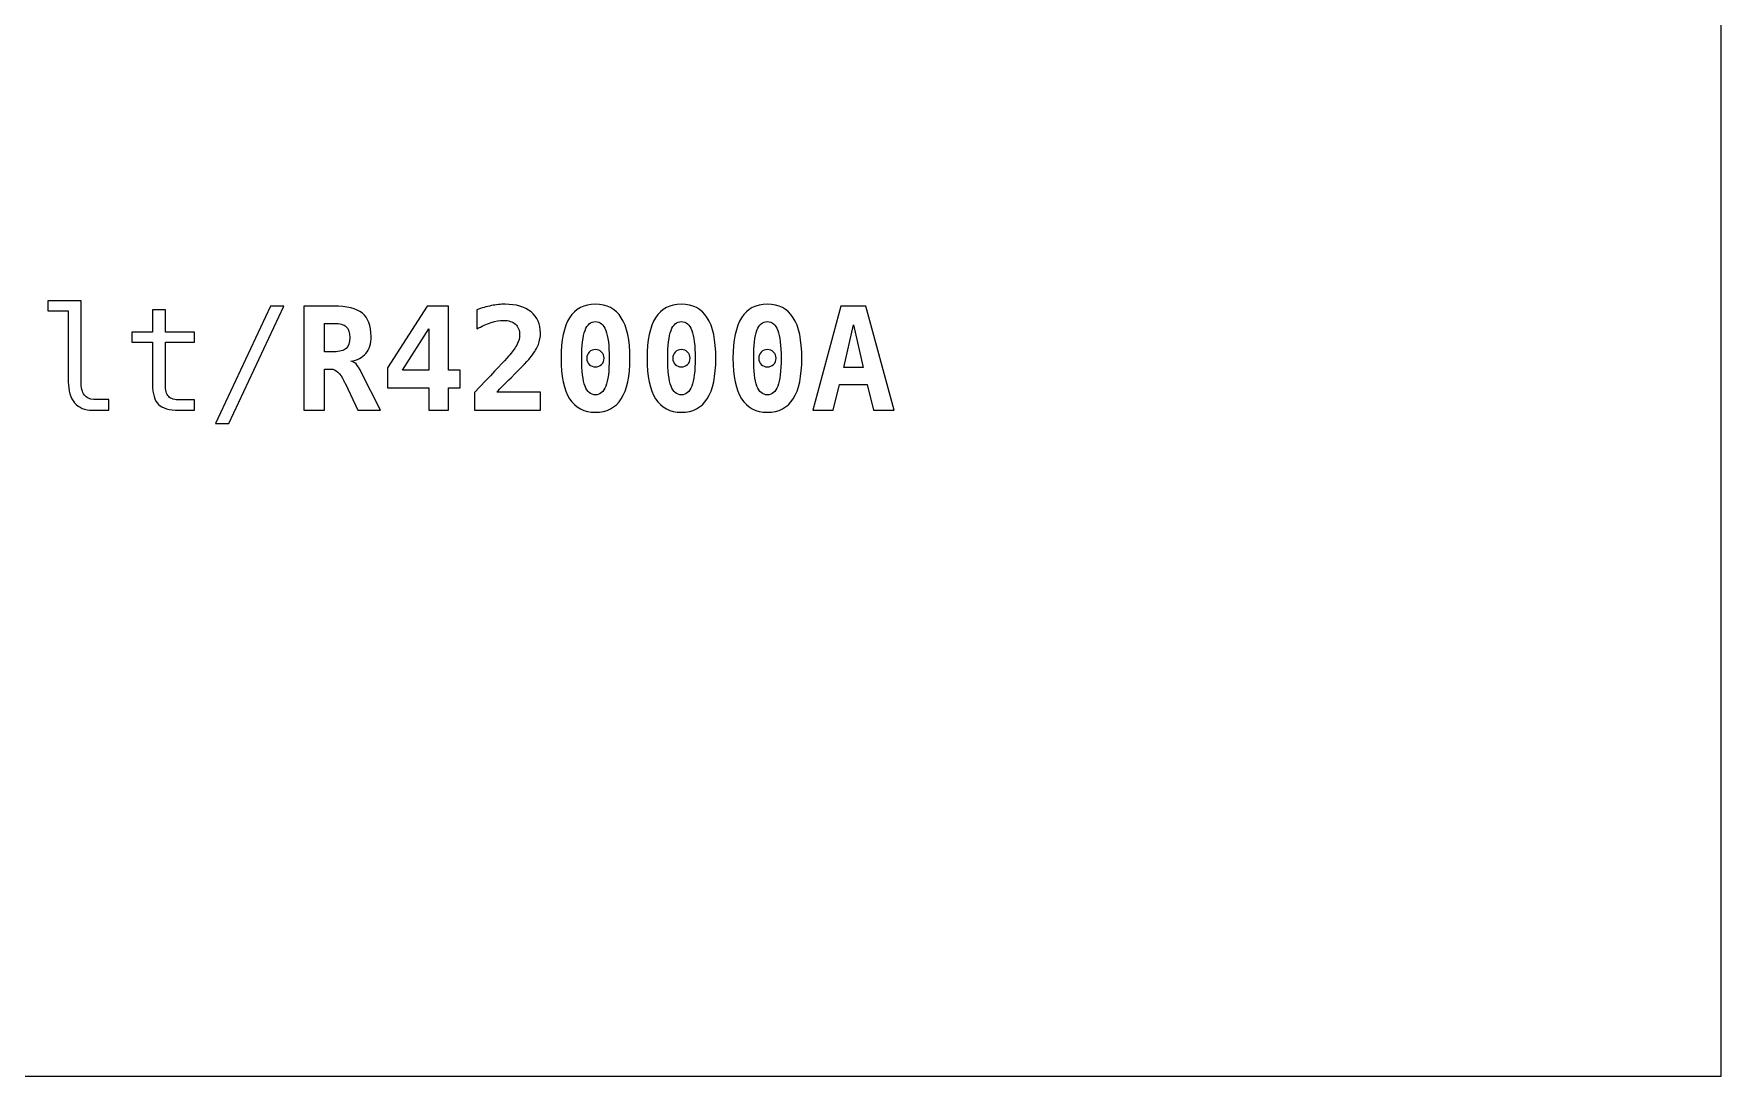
# Model space of a CAD drawing. Extents: x -115 to -95, y -158.5 to -138.5.
# Drawn here: x -106.82 to -95, y -158.5 to -151.2 of the extents above; entities that cross this region are included whole.
import ezdxf

# ---------------------------------------------------------------- set-up
doc = ezdxf.new("R2010")
doc.units = 0
doc.header["$MEASUREMENT"] = 0
doc.layers.add('LAYER_1', color=7, linetype='CONTINUOUS')

msp = doc.modelspace()

# ---------------------------------------------------------------- linework, layer by layer
at = {"layer": 'LAYER_1', "color": 7}
msp.add_lwpolyline([(-115, -158.5), (-95, -158.5), (-95, -138.5), (-115, -138.5), (-115, -158.5)], close=True, dxfattribs=at)
at = {"layer": 'LAYER_1'}
for points, knots in [([(-106.4853, -153.638), (-106.4853, -153.6784), (-106.4779, -153.7087), (-106.4631, -153.7292), (-106.4631, -153.7292), (-106.4483, -153.7497), (-106.4264, -153.76), (-106.3974, -153.76), (-106.3974, -153.76), (-106.3974, -153.76), (-106.2924, -153.76), (-106.2924, -153.76), (-106.2924, -153.76), (-106.2924, -153.76), (-106.2924, -153.8362), (-106.2924, -153.8362), (-106.2924, -153.8362), (-106.2924, -153.8362), (-106.4061, -153.8362), (-106.4061, -153.8362), (-106.4061, -153.8362), (-106.4599, -153.8362), (-106.5014, -153.8189), (-106.5309, -153.7844), (-106.5309, -153.7844), (-106.5604, -153.7499), (-106.5751, -153.701), (-106.5751, -153.638), (-106.5751, -153.638), (-106.5751, -153.638), (-106.5751, -153.1413), (-106.5751, -153.1413), (-106.5751, -153.1413), (-106.5751, -153.1413), (-106.7191, -153.1413), (-106.7191, -153.1413), (-106.7191, -153.1413), (-106.7191, -153.1413), (-106.7191, -153.071), (-106.7191, -153.071), (-106.7191, -153.071), (-106.7191, -153.071), (-106.4853, -153.071), (-106.4853, -153.071), (-106.4853, -153.071), (-106.4853, -153.071), (-106.4853, -153.638), (-106.4853, -153.638)], [0, 0, 0, 0, 0.0833333, 0.0833333, 0.0833333, 0.0833333, 0.1666667, 0.1666667, 0.1666667, 0.1666667, 0.25, 0.25, 0.25, 0.25, 0.3333333, 0.3333333, 0.3333333, 0.3333333, 0.4166667, 0.4166667, 0.4166667, 0.4166667, 0.5, 0.5, 0.5, 0.5, 0.5833333, 0.5833333, 0.5833333, 0.5833333, 0.6666667, 0.6666667, 0.6666667, 0.6666667, 0.75, 0.75, 0.75, 0.75, 0.8333333, 0.8333333, 0.8333333, 0.8333333, 0.9166667, 0.9166667, 0.9166667, 0.9166667, 1, 1, 1, 1]), ([(-105.8953, -153.134), (-105.8953, -153.134), (-105.8953, -153.2893), (-105.8953, -153.2893), (-105.8953, -153.2893), (-105.8953, -153.2893), (-105.6911, -153.2893), (-105.6911, -153.2893), (-105.6911, -153.2893), (-105.6911, -153.2893), (-105.6911, -153.3592), (-105.6911, -153.3592), (-105.6911, -153.3592), (-105.6911, -153.3592), (-105.8953, -153.3592), (-105.8953, -153.3592), (-105.8953, -153.3592), (-105.8953, -153.3592), (-105.8953, -153.656), (-105.8953, -153.656), (-105.8953, -153.656), (-105.8953, -153.6964), (-105.8877, -153.7245), (-105.8723, -153.7404), (-105.8723, -153.7404), (-105.857, -153.7564), (-105.8303, -153.7644), (-105.7923, -153.7644), (-105.7923, -153.7644), (-105.7923, -153.7644), (-105.6911, -153.7644), (-105.6911, -153.7644), (-105.6911, -153.7644), (-105.6911, -153.7644), (-105.6911, -153.8362), (-105.6911, -153.8362), (-105.6911, -153.8362), (-105.6911, -153.8362), (-105.801, -153.8362), (-105.801, -153.8362), (-105.801, -153.8362), (-105.8685, -153.8362), (-105.916, -153.8227), (-105.9437, -153.7957), (-105.9437, -153.7957), (-105.9713, -153.7687), (-105.9852, -153.722), (-105.9852, -153.656), (-105.9852, -153.656), (-105.9852, -153.656), (-105.9852, -153.3592), (-105.9852, -153.3592), (-105.9852, -153.3592), (-105.9852, -153.3592), (-106.1312, -153.3592), (-106.1312, -153.3592), (-106.1312, -153.3592), (-106.1312, -153.3592), (-106.1312, -153.2893), (-106.1312, -153.2893), (-106.1312, -153.2893), (-106.1312, -153.2893), (-105.9852, -153.2893), (-105.9852, -153.2893), (-105.9852, -153.2893), (-105.9852, -153.2893), (-105.9852, -153.134), (-105.9852, -153.134), (-105.9852, -153.134), (-105.9852, -153.134), (-105.8953, -153.134), (-105.8953, -153.134)], [0, 0, 0, 0, 0.0555556, 0.0555556, 0.0555556, 0.0555556, 0.1111111, 0.1111111, 0.1111111, 0.1111111, 0.1666667, 0.1666667, 0.1666667, 0.1666667, 0.2222222, 0.2222222, 0.2222222, 0.2222222, 0.2777778, 0.2777778, 0.2777778, 0.2777778, 0.3333333, 0.3333333, 0.3333333, 0.3333333, 0.3888889, 0.3888889, 0.3888889, 0.3888889, 0.4444444, 0.4444444, 0.4444444, 0.4444444, 0.5, 0.5, 0.5, 0.5, 0.5555556, 0.5555556, 0.5555556, 0.5555556, 0.6111111, 0.6111111, 0.6111111, 0.6111111, 0.6666667, 0.6666667, 0.6666667, 0.6666667, 0.7222222, 0.7222222, 0.7222222, 0.7222222, 0.7777778, 0.7777778, 0.7777778, 0.7777778, 0.8333333, 0.8333333, 0.8333333, 0.8333333, 0.8888889, 0.8888889, 0.8888889, 0.8888889, 0.9444444, 0.9444444, 0.9444444, 0.9444444, 1, 1, 1, 1]), ([(-105.1589, -153.1071), (-105.1589, -153.1071), (-105.066, -153.1071), (-105.066, -153.1071), (-105.066, -153.1071), (-105.066, -153.1071), (-105.4499, -153.929), (-105.4499, -153.929), (-105.4499, -153.929), (-105.4499, -153.929), (-105.5433, -153.929), (-105.5433, -153.929), (-105.5433, -153.929), (-105.5433, -153.929), (-105.1589, -153.1071), (-105.1589, -153.1071)], [0, 0, 0, 0, 0.25, 0.25, 0.25, 0.25, 0.5, 0.5, 0.5, 0.5, 0.75, 0.75, 0.75, 0.75, 1, 1, 1, 1]), ([(-104.597, -153.492), (-104.5826, -153.4948), (-104.5701, -153.5017), (-104.5596, -153.5123), (-104.5596, -153.5123), (-104.549, -153.5228), (-104.5361, -153.5435), (-104.5208, -153.574), (-104.5208, -153.574), (-104.5208, -153.574), (-104.3888, -153.8362), (-104.3888, -153.8362), (-104.3888, -153.8362), (-104.3888, -153.8362), (-104.5471, -153.8362), (-104.5471, -153.8362), (-104.5471, -153.8362), (-104.5471, -153.8362), (-104.635, -153.6522), (-104.635, -153.6522), (-104.635, -153.6522), (-104.6376, -153.647), (-104.6411, -153.6398), (-104.6453, -153.6307), (-104.6453, -153.6307), (-104.671, -153.5757), (-104.7013, -153.5482), (-104.7361, -153.5482), (-104.7361, -153.5482), (-104.7361, -153.5482), (-104.782, -153.5482), (-104.782, -153.5482), (-104.782, -153.5482), (-104.782, -153.5482), (-104.782, -153.8362), (-104.782, -153.8362), (-104.782, -153.8362), (-104.782, -153.8362), (-104.926, -153.8362), (-104.926, -153.8362), (-104.926, -153.8362), (-104.926, -153.8362), (-104.926, -153.1071), (-104.926, -153.1071), (-104.926, -153.1071), (-104.926, -153.1071), (-104.718, -153.1071), (-104.718, -153.1071), (-104.718, -153.1071), (-104.6243, -153.1071), (-104.557, -153.1238), (-104.5161, -153.157), (-104.5161, -153.157), (-104.4753, -153.1901), (-104.4548, -153.2441), (-104.4548, -153.3191), (-104.4548, -153.3191), (-104.4548, -153.3692), (-104.4669, -153.4092), (-104.4915, -153.4388), (-104.4915, -153.4388), (-104.5158, -153.4683), (-104.551, -153.4862), (-104.597, -153.492)], [0, 0, 0, 0, 0.0625, 0.0625, 0.0625, 0.0625, 0.125, 0.125, 0.125, 0.125, 0.1875, 0.1875, 0.1875, 0.1875, 0.25, 0.25, 0.25, 0.25, 0.3125, 0.3125, 0.3125, 0.3125, 0.375, 0.375, 0.375, 0.375, 0.4375, 0.4375, 0.4375, 0.4375, 0.5, 0.5, 0.5, 0.5, 0.5625, 0.5625, 0.5625, 0.5625, 0.625, 0.625, 0.625, 0.625, 0.6875, 0.6875, 0.6875, 0.6875, 0.75, 0.75, 0.75, 0.75, 0.8125, 0.8125, 0.8125, 0.8125, 0.875, 0.875, 0.875, 0.875, 0.9375, 0.9375, 0.9375, 0.9375, 1, 1, 1, 1]), ([(-104.0625, -153.1071), (-104.0625, -153.1071), (-103.9117, -153.1071), (-103.9117, -153.1071), (-103.9117, -153.1071), (-103.9117, -153.1071), (-103.9117, -153.5553), (-103.9117, -153.5553), (-103.9117, -153.5553), (-103.9117, -153.5553), (-103.8317, -153.5553), (-103.8317, -153.5553), (-103.8317, -153.5553), (-103.8317, -153.5553), (-103.8317, -153.6789), (-103.8317, -153.6789), (-103.8317, -153.6789), (-103.8317, -153.6789), (-103.9117, -153.6789), (-103.9117, -153.6789), (-103.9117, -153.6789), (-103.9117, -153.6789), (-103.9117, -153.8362), (-103.9117, -153.8362), (-103.9117, -153.8362), (-103.9117, -153.8362), (-104.0499, -153.8362), (-104.0499, -153.8362), (-104.0499, -153.8362), (-104.0499, -153.8362), (-104.0499, -153.6789), (-104.0499, -153.6789), (-104.0499, -153.6789), (-104.0499, -153.6789), (-104.3391, -153.6789), (-104.3391, -153.6789), (-104.3391, -153.6789), (-104.3391, -153.6789), (-104.3391, -153.5392), (-104.3391, -153.5392), (-104.3391, -153.5392), (-104.3391, -153.5392), (-104.0625, -153.1071), (-104.0625, -153.1071)], [0, 0, 0, 0, 0.0909091, 0.0909091, 0.0909091, 0.0909091, 0.1818182, 0.1818182, 0.1818182, 0.1818182, 0.2727273, 0.2727273, 0.2727273, 0.2727273, 0.3636364, 0.3636364, 0.3636364, 0.3636364, 0.4545455, 0.4545455, 0.4545455, 0.4545455, 0.5454545, 0.5454545, 0.5454545, 0.5454545, 0.6363636, 0.6363636, 0.6363636, 0.6363636, 0.7272727, 0.7272727, 0.7272727, 0.7272727, 0.8181818, 0.8181818, 0.8181818, 0.8181818, 0.9090909, 0.9090909, 0.9090909, 0.9090909, 1, 1, 1, 1]), ([(-103.5749, -153.7092), (-103.5749, -153.7092), (-103.2677, -153.7092), (-103.2677, -153.7092), (-103.2677, -153.7092), (-103.2677, -153.7092), (-103.2677, -153.8362), (-103.2677, -153.8362), (-103.2677, -153.8362), (-103.2677, -153.8362), (-103.7306, -153.8362), (-103.7306, -153.8362), (-103.7306, -153.8362), (-103.7306, -153.8362), (-103.7306, -153.713), (-103.7306, -153.713), (-103.7306, -153.713), (-103.7306, -153.713), (-103.6525, -153.6302), (-103.6525, -153.6302), (-103.6525, -153.6302), (-103.5598, -153.5315), (-103.5034, -153.4708), (-103.4836, -153.448), (-103.4836, -153.448), (-103.4593, -153.42), (-103.4416, -153.3952), (-103.4309, -153.3735), (-103.4309, -153.3735), (-103.4201, -153.3518), (-103.4148, -153.3305), (-103.4148, -153.3093), (-103.4148, -153.3093), (-103.4148, -153.2768), (-103.4246, -153.2516), (-103.4443, -153.234), (-103.4443, -153.234), (-103.4639, -153.2161), (-103.4919, -153.2073), (-103.5279, -153.2073), (-103.5279, -153.2073), (-103.5538, -153.2073), (-103.5826, -153.2125), (-103.6146, -153.2226), (-103.6146, -153.2226), (-103.6468, -153.233), (-103.6801, -153.2478), (-103.715, -153.2673), (-103.715, -153.2673), (-103.715, -153.2673), (-103.715, -153.133), (-103.715, -153.133), (-103.715, -153.133), (-103.6801, -153.1203), (-103.6461, -153.1106), (-103.6126, -153.104), (-103.6126, -153.104), (-103.5793, -153.0973), (-103.5473, -153.094), (-103.5168, -153.094), (-103.5168, -153.094), (-103.4396, -153.094), (-103.3789, -153.112), (-103.3349, -153.148), (-103.3349, -153.148), (-103.2908, -153.1838), (-103.2687, -153.233), (-103.2687, -153.2951), (-103.2687, -153.2951), (-103.2687, -153.3238), (-103.2736, -153.3507), (-103.2831, -153.3757), (-103.2831, -153.3757), (-103.2928, -153.4008), (-103.3093, -153.4287), (-103.3328, -153.4592), (-103.3328, -153.4592), (-103.3499, -153.4813), (-103.3973, -153.5312), (-103.4748, -153.6087), (-103.4748, -153.6087), (-103.5168, -153.6505), (-103.5501, -153.6842), (-103.5749, -153.7092)], [0, 0, 0, 0, 0.047619, 0.047619, 0.047619, 0.047619, 0.0952381, 0.0952381, 0.0952381, 0.0952381, 0.1428571, 0.1428571, 0.1428571, 0.1428571, 0.1904762, 0.1904762, 0.1904762, 0.1904762, 0.2380952, 0.2380952, 0.2380952, 0.2380952, 0.2857143, 0.2857143, 0.2857143, 0.2857143, 0.3333333, 0.3333333, 0.3333333, 0.3333333, 0.3809524, 0.3809524, 0.3809524, 0.3809524, 0.4285714, 0.4285714, 0.4285714, 0.4285714, 0.4761905, 0.4761905, 0.4761905, 0.4761905, 0.5238095, 0.5238095, 0.5238095, 0.5238095, 0.5714286, 0.5714286, 0.5714286, 0.5714286, 0.6190476, 0.6190476, 0.6190476, 0.6190476, 0.6666667, 0.6666667, 0.6666667, 0.6666667, 0.7142857, 0.7142857, 0.7142857, 0.7142857, 0.7619048, 0.7619048, 0.7619048, 0.7619048, 0.8095238, 0.8095238, 0.8095238, 0.8095238, 0.8571429, 0.8571429, 0.8571429, 0.8571429, 0.9047619, 0.9047619, 0.9047619, 0.9047619, 0.952381, 0.952381, 0.952381, 0.952381, 1, 1, 1, 1]), ([(-103.1247, -153.4723), (-103.1247, -153.3462), (-103.1047, -153.2515), (-103.0647, -153.1885), (-103.0647, -153.1885), (-103.0245, -153.1255), (-102.9643, -153.094), (-102.8838, -153.094), (-102.8838, -153.094), (-102.8032, -153.094), (-102.7428, -153.1253), (-102.7027, -153.1881), (-102.7027, -153.1881), (-102.6626, -153.251), (-102.6426, -153.3458), (-102.6426, -153.4723), (-102.6426, -153.4723), (-102.6426, -153.5987), (-102.6626, -153.6934), (-102.7027, -153.7562), (-102.7027, -153.7562), (-102.7428, -153.819), (-102.8032, -153.8504), (-102.8838, -153.8504), (-102.8838, -153.8504), (-102.9643, -153.8504), (-103.0245, -153.8189), (-103.0647, -153.7559), (-103.0647, -153.7559), (-103.1047, -153.6929), (-103.1247, -153.5983), (-103.1247, -153.4723)], [0, 0, 0, 0, 0.125, 0.125, 0.125, 0.125, 0.25, 0.25, 0.25, 0.25, 0.375, 0.375, 0.375, 0.375, 0.5, 0.5, 0.5, 0.5, 0.625, 0.625, 0.625, 0.625, 0.75, 0.75, 0.75, 0.75, 0.875, 0.875, 0.875, 0.875, 1, 1, 1, 1]), ([(-102.5226, -153.4723), (-102.5226, -153.3462), (-102.5026, -153.2515), (-102.4626, -153.1885), (-102.4626, -153.1885), (-102.4224, -153.1255), (-102.3622, -153.094), (-102.2817, -153.094), (-102.2817, -153.094), (-102.2011, -153.094), (-102.1407, -153.1253), (-102.1006, -153.1881), (-102.1006, -153.1881), (-102.0605, -153.251), (-102.0405, -153.3458), (-102.0405, -153.4723), (-102.0405, -153.4723), (-102.0405, -153.5987), (-102.0605, -153.6934), (-102.1006, -153.7562), (-102.1006, -153.7562), (-102.1407, -153.819), (-102.2011, -153.8504), (-102.2817, -153.8504), (-102.2817, -153.8504), (-102.3622, -153.8504), (-102.4224, -153.8189), (-102.4626, -153.7559), (-102.4626, -153.7559), (-102.5026, -153.6929), (-102.5226, -153.5983), (-102.5226, -153.4723)], [0, 0, 0, 0, 0.125, 0.125, 0.125, 0.125, 0.25, 0.25, 0.25, 0.25, 0.375, 0.375, 0.375, 0.375, 0.5, 0.5, 0.5, 0.5, 0.625, 0.625, 0.625, 0.625, 0.75, 0.75, 0.75, 0.75, 0.875, 0.875, 0.875, 0.875, 1, 1, 1, 1]), ([(-101.9205, -153.4723), (-101.9205, -153.3462), (-101.9005, -153.2515), (-101.8605, -153.1885), (-101.8605, -153.1885), (-101.8203, -153.1255), (-101.7601, -153.094), (-101.6796, -153.094), (-101.6796, -153.094), (-101.599, -153.094), (-101.5386, -153.1253), (-101.4985, -153.1881), (-101.4985, -153.1881), (-101.4584, -153.251), (-101.4384, -153.3458), (-101.4384, -153.4723), (-101.4384, -153.4723), (-101.4384, -153.5987), (-101.4584, -153.6934), (-101.4985, -153.7562), (-101.4985, -153.7562), (-101.5386, -153.819), (-101.599, -153.8504), (-101.6796, -153.8504), (-101.6796, -153.8504), (-101.7601, -153.8504), (-101.8203, -153.8189), (-101.8605, -153.7559), (-101.8605, -153.7559), (-101.9005, -153.6929), (-101.9205, -153.5983), (-101.9205, -153.4723)], [0, 0, 0, 0, 0.125, 0.125, 0.125, 0.125, 0.25, 0.25, 0.25, 0.25, 0.375, 0.375, 0.375, 0.375, 0.5, 0.5, 0.5, 0.5, 0.625, 0.625, 0.625, 0.625, 0.75, 0.75, 0.75, 0.75, 0.875, 0.875, 0.875, 0.875, 1, 1, 1, 1]), ([(-101.1654, -153.1071), (-101.1654, -153.1071), (-100.9892, -153.1071), (-100.9892, -153.1071), (-100.9892, -153.1071), (-100.9892, -153.1071), (-100.7923, -153.8362), (-100.7923, -153.8362), (-100.7923, -153.8362), (-100.7923, -153.8362), (-100.9364, -153.8362), (-100.9364, -153.8362), (-100.9364, -153.8362), (-100.9364, -153.8362), (-100.9814, -153.656), (-100.9814, -153.656), (-100.9814, -153.656), (-100.9814, -153.656), (-101.1742, -153.656), (-101.1742, -153.656), (-101.1742, -153.656), (-101.1742, -153.656), (-101.2182, -153.8362), (-101.2182, -153.8362), (-101.2182, -153.8362), (-101.2182, -153.8362), (-101.3622, -153.8362), (-101.3622, -153.8362), (-101.3622, -153.8362), (-101.3622, -153.8362), (-101.1654, -153.1071), (-101.1654, -153.1071)], [0, 0, 0, 0, 0.125, 0.125, 0.125, 0.125, 0.25, 0.25, 0.25, 0.25, 0.375, 0.375, 0.375, 0.375, 0.5, 0.5, 0.5, 0.5, 0.625, 0.625, 0.625, 0.625, 0.75, 0.75, 0.75, 0.75, 0.875, 0.875, 0.875, 0.875, 1, 1, 1, 1]), ([(-104.782, -153.2283), (-104.782, -153.2283), (-104.782, -153.427), (-104.782, -153.427), (-104.782, -153.427), (-104.782, -153.427), (-104.7141, -153.427), (-104.7141, -153.427), (-104.7141, -153.427), (-104.6748, -153.427), (-104.6465, -153.4193), (-104.6295, -153.4038), (-104.6295, -153.4038), (-104.6123, -153.3883), (-104.6038, -153.3628), (-104.6038, -153.3275), (-104.6038, -153.3275), (-104.6038, -153.292), (-104.6123, -153.2665), (-104.6291, -153.2513), (-104.6291, -153.2513), (-104.6461, -153.236), (-104.6745, -153.2283), (-104.7141, -153.2283), (-104.7141, -153.2283), (-104.7141, -153.2283), (-104.782, -153.2283), (-104.782, -153.2283)], [0, 0, 0, 0, 0.1428571, 0.1428571, 0.1428571, 0.1428571, 0.2857143, 0.2857143, 0.2857143, 0.2857143, 0.4285714, 0.4285714, 0.4285714, 0.4285714, 0.5714286, 0.5714286, 0.5714286, 0.5714286, 0.7142857, 0.7142857, 0.7142857, 0.7142857, 0.8571429, 0.8571429, 0.8571429, 0.8571429, 1, 1, 1, 1]), ([(-104.0499, -153.2673), (-104.0499, -153.2673), (-104.2341, -153.5553), (-104.2341, -153.5553), (-104.2341, -153.5553), (-104.2341, -153.5553), (-104.0499, -153.5553), (-104.0499, -153.5553), (-104.0499, -153.5553), (-104.0499, -153.5553), (-104.0499, -153.2673), (-104.0499, -153.2673)], [0, 0, 0, 0, 0.3333333, 0.3333333, 0.3333333, 0.3333333, 0.6666667, 0.6666667, 0.6666667, 0.6666667, 1, 1, 1, 1]), ([(-102.8838, -153.216), (-102.9172, -153.216), (-102.9413, -153.2363), (-102.9567, -153.277), (-102.9567, -153.277), (-102.972, -153.3178), (-102.9797, -153.3828), (-102.9797, -153.4723), (-102.9797, -153.4723), (-102.9797, -153.5617), (-102.972, -153.6265), (-102.9567, -153.6673), (-102.9567, -153.6673), (-102.9413, -153.708), (-102.9172, -153.7284), (-102.8838, -153.7284), (-102.8838, -153.7284), (-102.8503, -153.7284), (-102.826, -153.708), (-102.8107, -153.6673), (-102.8107, -153.6673), (-102.7953, -153.6265), (-102.7877, -153.5617), (-102.7877, -153.4723), (-102.7877, -153.4723), (-102.7877, -153.3828), (-102.7953, -153.3178), (-102.8107, -153.277), (-102.8107, -153.277), (-102.826, -153.2363), (-102.8503, -153.216), (-102.8838, -153.216)], [0, 0, 0, 0, 0.125, 0.125, 0.125, 0.125, 0.25, 0.25, 0.25, 0.25, 0.375, 0.375, 0.375, 0.375, 0.5, 0.5, 0.5, 0.5, 0.625, 0.625, 0.625, 0.625, 0.75, 0.75, 0.75, 0.75, 0.875, 0.875, 0.875, 0.875, 1, 1, 1, 1]), ([(-102.2817, -153.216), (-102.3151, -153.216), (-102.3392, -153.2363), (-102.3546, -153.277), (-102.3546, -153.277), (-102.3699, -153.3178), (-102.3776, -153.3828), (-102.3776, -153.4723), (-102.3776, -153.4723), (-102.3776, -153.5617), (-102.3699, -153.6265), (-102.3546, -153.6673), (-102.3546, -153.6673), (-102.3392, -153.708), (-102.3151, -153.7284), (-102.2817, -153.7284), (-102.2817, -153.7284), (-102.2482, -153.7284), (-102.2239, -153.708), (-102.2086, -153.6673), (-102.2086, -153.6673), (-102.1932, -153.6265), (-102.1856, -153.5617), (-102.1856, -153.4723), (-102.1856, -153.4723), (-102.1856, -153.3828), (-102.1932, -153.3178), (-102.2086, -153.277), (-102.2086, -153.277), (-102.2239, -153.2363), (-102.2482, -153.216), (-102.2817, -153.216)], [0, 0, 0, 0, 0.125, 0.125, 0.125, 0.125, 0.25, 0.25, 0.25, 0.25, 0.375, 0.375, 0.375, 0.375, 0.5, 0.5, 0.5, 0.5, 0.625, 0.625, 0.625, 0.625, 0.75, 0.75, 0.75, 0.75, 0.875, 0.875, 0.875, 0.875, 1, 1, 1, 1]), ([(-101.6796, -153.216), (-101.713, -153.216), (-101.7371, -153.2363), (-101.7525, -153.277), (-101.7525, -153.277), (-101.7678, -153.3178), (-101.7755, -153.3828), (-101.7755, -153.4723), (-101.7755, -153.4723), (-101.7755, -153.5617), (-101.7678, -153.6265), (-101.7525, -153.6673), (-101.7525, -153.6673), (-101.7371, -153.708), (-101.713, -153.7284), (-101.6796, -153.7284), (-101.6796, -153.7284), (-101.6461, -153.7284), (-101.6218, -153.708), (-101.6065, -153.6673), (-101.6065, -153.6673), (-101.5911, -153.6265), (-101.5835, -153.5617), (-101.5835, -153.4723), (-101.5835, -153.4723), (-101.5835, -153.3828), (-101.5911, -153.3178), (-101.6065, -153.277), (-101.6065, -153.277), (-101.6218, -153.2363), (-101.6461, -153.216), (-101.6796, -153.216)], [0, 0, 0, 0, 0.125, 0.125, 0.125, 0.125, 0.25, 0.25, 0.25, 0.25, 0.375, 0.375, 0.375, 0.375, 0.5, 0.5, 0.5, 0.5, 0.625, 0.625, 0.625, 0.625, 0.75, 0.75, 0.75, 0.75, 0.875, 0.875, 0.875, 0.875, 1, 1, 1, 1]), ([(-101.0775, -153.239), (-101.0775, -153.239), (-101.1454, -153.5373), (-101.1454, -153.5373), (-101.1454, -153.5373), (-101.1454, -153.5373), (-101.0092, -153.5373), (-101.0092, -153.5373), (-101.0092, -153.5373), (-101.0092, -153.5373), (-101.0775, -153.239), (-101.0775, -153.239)], [0, 0, 0, 0, 0.3333333, 0.3333333, 0.3333333, 0.3333333, 0.6666667, 0.6666667, 0.6666667, 0.6666667, 1, 1, 1, 1]), ([(-102.9445, -153.4723), (-102.9445, -153.4552), (-102.9387, -153.4407), (-102.9268, -153.429), (-102.9268, -153.429), (-102.9152, -153.4172), (-102.9008, -153.4113), (-102.8838, -153.4113), (-102.8838, -153.4113), (-102.8667, -153.4113), (-102.8522, -153.4172), (-102.8405, -153.429), (-102.8405, -153.429), (-102.8287, -153.4407), (-102.8228, -153.4552), (-102.8228, -153.4723), (-102.8228, -153.4723), (-102.8228, -153.4893), (-102.8287, -153.5037), (-102.8405, -153.5153), (-102.8405, -153.5153), (-102.8522, -153.5272), (-102.8667, -153.533), (-102.8838, -153.533), (-102.8838, -153.533), (-102.9008, -153.533), (-102.9152, -153.5272), (-102.9268, -153.5157), (-102.9268, -153.5157), (-102.9387, -153.5042), (-102.9445, -153.4897), (-102.9445, -153.4723)], [0, 0, 0, 0, 0.125, 0.125, 0.125, 0.125, 0.25, 0.25, 0.25, 0.25, 0.375, 0.375, 0.375, 0.375, 0.5, 0.5, 0.5, 0.5, 0.625, 0.625, 0.625, 0.625, 0.75, 0.75, 0.75, 0.75, 0.875, 0.875, 0.875, 0.875, 1, 1, 1, 1]), ([(-102.3424, -153.4723), (-102.3424, -153.4552), (-102.3366, -153.4407), (-102.3247, -153.429), (-102.3247, -153.429), (-102.3131, -153.4172), (-102.2987, -153.4113), (-102.2817, -153.4113), (-102.2817, -153.4113), (-102.2646, -153.4113), (-102.2501, -153.4172), (-102.2384, -153.429), (-102.2384, -153.429), (-102.2266, -153.4407), (-102.2207, -153.4552), (-102.2207, -153.4723), (-102.2207, -153.4723), (-102.2207, -153.4893), (-102.2266, -153.5037), (-102.2384, -153.5153), (-102.2384, -153.5153), (-102.2501, -153.5272), (-102.2646, -153.533), (-102.2817, -153.533), (-102.2817, -153.533), (-102.2987, -153.533), (-102.3131, -153.5272), (-102.3247, -153.5157), (-102.3247, -153.5157), (-102.3366, -153.5042), (-102.3424, -153.4897), (-102.3424, -153.4723)], [0, 0, 0, 0, 0.125, 0.125, 0.125, 0.125, 0.25, 0.25, 0.25, 0.25, 0.375, 0.375, 0.375, 0.375, 0.5, 0.5, 0.5, 0.5, 0.625, 0.625, 0.625, 0.625, 0.75, 0.75, 0.75, 0.75, 0.875, 0.875, 0.875, 0.875, 1, 1, 1, 1]), ([(-101.7403, -153.4723), (-101.7403, -153.4552), (-101.7345, -153.4407), (-101.7226, -153.429), (-101.7226, -153.429), (-101.711, -153.4172), (-101.6966, -153.4113), (-101.6796, -153.4113), (-101.6796, -153.4113), (-101.6625, -153.4113), (-101.648, -153.4172), (-101.6363, -153.429), (-101.6363, -153.429), (-101.6245, -153.4407), (-101.6186, -153.4552), (-101.6186, -153.4723), (-101.6186, -153.4723), (-101.6186, -153.4893), (-101.6245, -153.5037), (-101.6363, -153.5153), (-101.6363, -153.5153), (-101.648, -153.5272), (-101.6625, -153.533), (-101.6796, -153.533), (-101.6796, -153.533), (-101.6966, -153.533), (-101.711, -153.5272), (-101.7226, -153.5157), (-101.7226, -153.5157), (-101.7345, -153.5042), (-101.7403, -153.4897), (-101.7403, -153.4723)], [0, 0, 0, 0, 0.125, 0.125, 0.125, 0.125, 0.25, 0.25, 0.25, 0.25, 0.375, 0.375, 0.375, 0.375, 0.5, 0.5, 0.5, 0.5, 0.625, 0.625, 0.625, 0.625, 0.75, 0.75, 0.75, 0.75, 0.875, 0.875, 0.875, 0.875, 1, 1, 1, 1])]:
    msp.add_open_spline(points, degree=3, knots=knots, dxfattribs=at)

doc.saveas('drawing.dxf')
